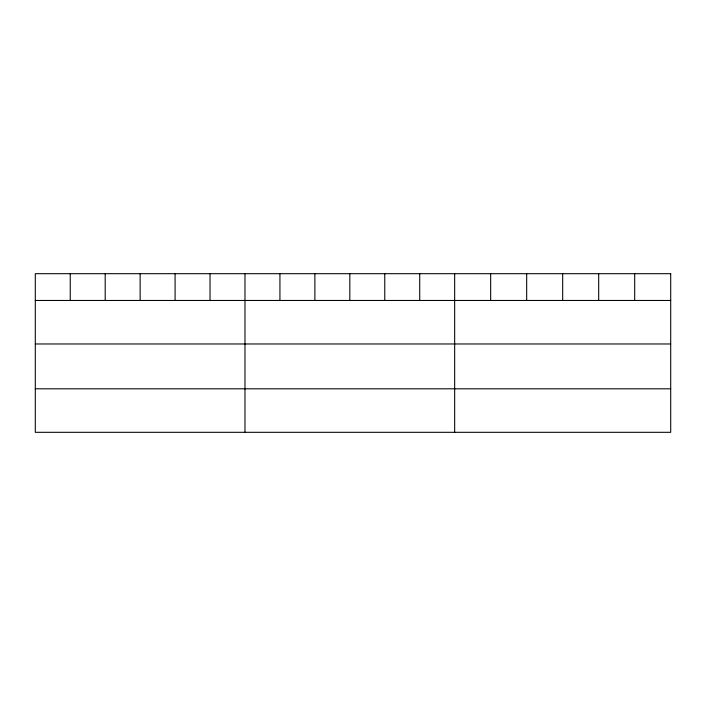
<?xml version="1.0" encoding="UTF-8"?>
<svg xmlns="http://www.w3.org/2000/svg" width="706" height="706" viewBox="0 0 706 706"><rect width="100%" height="100%" fill="white"/><g stroke="black" fill="none" stroke-linecap="round" stroke-linejoin="round"><path stroke-width="1.06" d="M35.3 300.465L670.7 300.465M35.3 343.972L670.7 343.972M35.3 388.803L670.7 388.803M634.694 273.69L634.694 300.465M598.688 273.69L598.688 300.465M562.682 273.69L562.682 300.465M526.676 273.69L526.676 300.465M490.67 273.69L490.67 300.465M454.664 273.69L454.664 432.31M419.717 273.69L419.717 300.465M384.77 273.69L384.77 300.465M349.823 273.69L349.823 300.465M314.876 273.69L314.876 300.465M279.929 273.69L279.929 300.465M244.982 273.69L244.982 432.31M210.035 273.69L210.035 300.465M175.088 273.69L175.088 300.465M140.141 273.69L140.141 300.465M105.194 273.69L105.194 300.465M70.247 273.69L70.247 300.465M670.7 273.69L35.3 273.69L35.3 432.31L670.7 432.31L670.7 273.69"/></g></svg>
